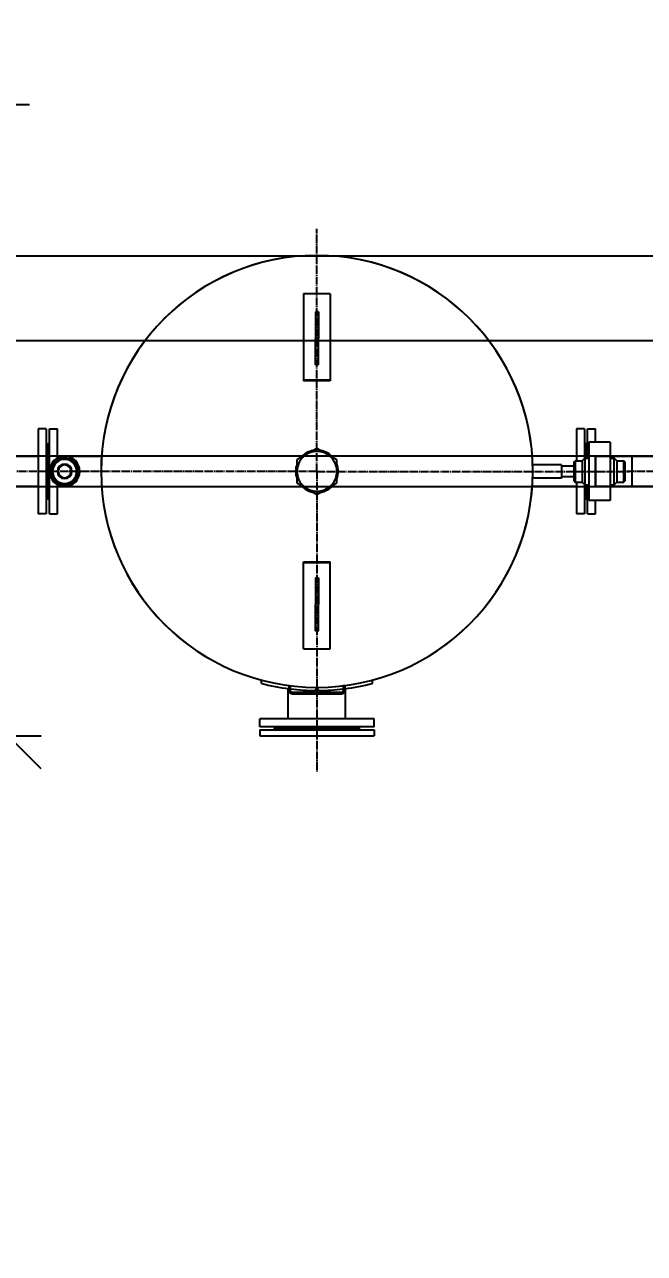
# Model space of a CAD drawing. Header units: millimetres. Extents: x 3795014 to 4300160, y 3869364 to 4016788.
# Drawn here: x 3867538 to 3868704, y 4009246 to 4011557 of the extents above; entities that cross this region are included whole.
import ezdxf
from ezdxf import colors
from ezdxf.entities.mleader import LeaderData, LeaderLine
from ezdxf.math import Vec2, Vec3

# ---------------------------------------------------------------- set-up
doc = ezdxf.new("R2010")
doc.units = ezdxf.units.MM
for name, pattern in [('K5LT_AXLED', [19.5, 15, -1.5, 1.5, -1.5]), ('K5LT_BASIC', [0]), ('K5LT_THIN', [0])]:
    doc.linetypes.add(name, pattern=pattern)
doc.layers.get('Defpoints').update_dxf_attribs({"color": 3})
doc.layers.add('выноска', color=7, linetype='Continuous', lineweight=18)
doc.layers.add('размеры', color=7, linetype='Continuous', lineweight=18)
doc.layers.add('Системный слой', color=7, linetype='Continuous')
doc.styles.add('ISOCPEUR', font='isocpeur.ttf')
doc.styles.add('ВНИПИТЕКСТ', font='isocpeui.ttf')
doc.styles.add('ГОСТ 2.304', font='isocpeur.ttf')
doc.dimstyles.new('СПДС$0', dxfattribs={"dimscale": 100, "dimtxt": 2.5, "dimasz": 2.5, "dimexe": 1.25, "dimexo": 0.004, "dimgap": 1, "dimtad": 1, "dimdec": 0, "dimtxsty": 'ВНИПИТЕКСТ', "dimblk": 'OBLIQUE', "dimcen": 0, "dimdle": 1.25, "dimclrd": 256, "dimclre": 256, "dimclrt": 256, "dimadec": 0, "dimazin": 2, "dimtfac": 1, "dimtdec": 0, "dimtmove": 1, "dimatfit": 3, "dimldrblk": 'NONE', "dimfxl": 1, "dimlwd": -1, "dimlwe": -1, "dimarcsym": 0})

# ---------------------------------------------------------------- blocks, each defined once
blk = doc.blocks.new('_Oblique')
at = {"color": 0, "linetype": 'ByBlock', "lineweight": -2}
blk.add_line((-0.5, -0.5), (0.5, 0.5), dxfattribs=at)
blk = doc.blocks.new('*D151')
at = {"layer": 'Defpoints', "color": 0, "lineweight": 20, "transparency": 16777216}
for p in [(3866939.8, 4010219.6), (3866925.3, 4009128.3), (3867506.7, 4009128.3)]:
    blk.add_point(p, dxfattribs=at)
at = {"layer": 'размеры', "color": 0, "lineweight": -2, "transparency": 16777216}
for p, q in [((3867506.7, 4010319.6), (3867506.7, 4009028.3)), ((3866971.1, 4010219.6), (3867569.2, 4010219.6)), ((3866956.5, 4009128.3), (3867569.2, 4009128.3))]:
    blk.add_line(p, q, dxfattribs=at)
at = {"layer": 'размеры', "color": 0, "lineweight": -2, "transparency": 16777216, "xscale": 125, "yscale": 125, "zscale": 125}
for p, rotation in [((3867506.7, 4010219.6), 90), ((3867506.7, 4009128.3), 270)]:
    blk.add_blockref('_Oblique', p, dxfattribs=dict(at, rotation=rotation))
at = {"layer": 'размеры', "color": 0, "transparency": 16777216, "insert": (3867412.9, 4009674), "char_height": 125, "attachment_point": 5, "rotation": 90, "style": 'ГОСТ 2.304'}
blk.add_mtext('\\A1;1091', dxfattribs=at)
blk = doc.blocks.new('_BoxFilled')
at = {"color": 0, "linetype": 'ByBlock', "lineweight": -2}
blk.add_line((-0.5, 0), (-1, 0), dxfattribs=at)
at = {"color": 0, "linetype": 'ByBlock', "lineweight": 20}
blk.add_solid([(-0.5, 0.5), (0.5, 0.5), (-0.5, -0.5), (0.5, -0.5)], dxfattribs=at)

msp = doc.modelspace()

# ---------------------------------------------------------------- linework, layer by layer
at = {"layer": 'Системный слой', "linetype": 'K5LT_AXLED'}
for p, q in [((3868088, 4010716.6), (3868088, 4011172.6)), ((3868088, 4010716.6), (3868088, 4011172.6)), ((3868088, 4010716.6), (3867501, 4010716.6)), ((3868088, 4010716.6), (3867501, 4010716.6)), ((3868088, 4010716.6), (3868675, 4010716.6)), ((3868088, 4010716.6), (3868088, 4010151.6)), ((3868088, 4010716.6), (3868675, 4010716.6)), ((3868088, 4010716.6), (3868088, 4010151.6)), ((3869250.8, 4010716.6), (3868663.8, 4010716.6)), ((3869250.8, 4010716.6), (3868663.8, 4010716.6))]:
    msp.add_line(p, q, dxfattribs=at)
at = {"layer": 'Системный слой', "linetype": 'K5LT_THIN'}
for p, q in [((3865999.3, 4011121.7), (3870019.3, 4011121.7)), ((3869859.3, 4010961.7), (3866019.3, 4010961.7))]:
    msp.add_line(p, q, dxfattribs=at)
at = {"layer": 'Системный слой', "linetype": 'K5LT_BASIC'}
for p, q in [((3868113, 4011050.1), (3868063, 4011050.1)), ((3868063, 4011050.1), (3868063, 4010888)), ((3868113, 4011050.1), (3868063, 4011050.1)), ((3868063, 4011050.1), (3868063, 4010888)), ((3868113, 4011050.1), (3868113, 4010888)), ((3868113, 4011050.1), (3868113, 4010888)), ((3868085, 4011016.6), (3868085, 4010967.6)), ((3868091, 4011016.6), (3868085, 4011016.6)), ((3868085, 4011016.6), (3868085, 4010967.6)), ((3868091, 4011016.6), (3868085, 4011016.6)), ((3868091, 4011016.6), (3868091, 4010967.6)), ((3868091, 4011016.6), (3868091, 4010967.6)), ((3868085, 4010967.6), (3868085, 4010966.6)), ((3868085, 4010967.6), (3868085, 4010966.6)), ((3868085, 4010916.6), (3868085, 4010966.6)), ((3868085, 4010916.6), (3868085, 4010966.6)), ((3868091, 4010967.6), (3868091, 4010966.6)), ((3868091, 4010967.6), (3868091, 4010966.6)), ((3868091, 4010916.6), (3868091, 4010966.6)), ((3868091, 4010916.6), (3868091, 4010966.6)), ((3868091, 4010916.6), (3868085, 4010916.6)), ((3868091, 4010916.6), (3868085, 4010916.6)), ((3868113, 4010888), (3868063, 4010888)), ((3868063, 4010888), (3868063, 4010886.6)), ((3868113, 4010888), (3868063, 4010888)), ((3868063, 4010888), (3868063, 4010886.6)), ((3868113, 4010886.6), (3868063, 4010886.6)), ((3868113, 4010886.6), (3868063, 4010886.6)), ((3868113, 4010888), (3868113, 4010886.6)), ((3868113, 4010888), (3868113, 4010886.6)), ((3867579, 4010796.6), (3867564, 4010796.6)), ((3867564, 4010796.6), (3867564, 4010773.2)), ((3867579, 4010796.6), (3867564, 4010796.6)), ((3867564, 4010796.6), (3867564, 4010773.2)), ((3867579, 4010796.6), (3867579, 4010773.2)), ((3867579, 4010796.6), (3867579, 4010773.2)), ((3867585, 4010796.6), (3867600, 4010796.6)), ((3867585, 4010716.6), (3867585, 4010796.6)), ((3867585, 4010796.6), (3867600, 4010796.6)), ((3867585, 4010716.6), (3867585, 4010796.6)), ((3867600, 4010741.7), (3867600, 4010796.6)), ((3867600, 4010741.7), (3867600, 4010796.6)), ((3868591, 4010796.6), (3868576, 4010796.6)), ((3868576, 4010796.6), (3868576, 4010736.6)), ((3868591, 4010796.6), (3868576, 4010796.6)), ((3868576, 4010796.6), (3868576, 4010736.6)), ((3868591, 4010796.6), (3868591, 4010740.6)), ((3868591, 4010796.6), (3868591, 4010740.6)), ((3868597, 4010796.6), (3868612, 4010796.6)), ((3868597, 4010773.2), (3868597, 4010796.6)), ((3868597, 4010796.6), (3868612, 4010796.6)), ((3868597, 4010773.2), (3868597, 4010796.6)), ((3868612, 4010773.2), (3868612, 4010796.6)), ((3868612, 4010773.2), (3868612, 4010796.6)), ((3867564, 4010773.2), (3867564, 4010636.6)), ((3867564, 4010773.2), (3867564, 4010636.6)), ((3867579, 4010773.2), (3867579, 4010636.6)), ((3867579, 4010773.2), (3867579, 4010636.6)), ((3867582, 4010767.6), (3867579, 4010770.6)), ((3867582, 4010767.6), (3867579, 4010770.6)), ((3867582, 4010767.6), (3867585, 4010770.6)), ((3867582, 4010767.6), (3867585, 4010770.6)), ((3867582, 4010767.6), (3867582, 4010752.7)), ((3867582, 4010680.5), (3867582, 4010767.6)), ((3867582, 4010767.6), (3867582, 4010752.7)), ((3867582, 4010680.5), (3867582, 4010767.6)), ((3868088, 4010759.9), (3868069.3, 4010749.1)), ((3868088, 4010759.9), (3868069.3, 4010749.1)), ((3868106.8, 4010749.1), (3868088, 4010759.9)), ((3868106.8, 4010749.1), (3868088, 4010759.9)), ((3868594, 4010767.6), (3868591, 4010770.6)), ((3868594, 4010767.6), (3868591, 4010770.6)), ((3868594, 4010767.6), (3868597, 4010770.6)), ((3868594, 4010767.6), (3868597, 4010770.6)), ((3868594, 4010752.7), (3868594, 4010767.6)), ((3868594, 4010767.6), (3868594, 4010741.6)), ((3868594, 4010752.7), (3868594, 4010767.6)), ((3868594, 4010767.6), (3868594, 4010741.6)), ((3868597, 4010741.6), (3868597, 4010773.2)), ((3868597, 4010741.6), (3868597, 4010773.2)), ((3868599.5, 4010771.6), (3868599.5, 4010661.6)), ((3868639.5, 4010771.6), (3868599.5, 4010771.6)), ((3868599.5, 4010771.6), (3868599.5, 4010661.6)), ((3868639.5, 4010771.6), (3868599.5, 4010771.6)), ((3868612, 4010771.6), (3868612, 4010773.2)), ((3868612, 4010771.6), (3868612, 4010773.2)), ((3868639.5, 4010771.6), (3868639.5, 4010661.6)), ((3868639.5, 4010771.6), (3868639.5, 4010661.6)), ((3868612, 4010745.1), (3866401.3, 4010745.1)), ((3867449.3, 4010745.1), (3867564, 4010745.1)), ((3867449.3, 4010745.1), (3867564, 4010745.1)), ((3867564, 4010745.1), (3867564, 4010688.1)), ((3867564, 4010745.1), (3867564, 4010688.1)), ((3869774.8, 4010745.1), (3867564, 4010745.1)), ((3867564, 4010745.1), (3867564, 4010688.1)), ((3867582, 4010752.7), (3867582, 4010665.6)), ((3867582, 4010752.7), (3867582, 4010665.6)), ((3867600, 4010745.1), (3867683, 4010745.1)), ((3867600, 4010745.1), (3867683, 4010745.1)), ((3867613.5, 4010745.1), (3867683, 4010745.1)), ((3867613.5, 4010745.1), (3867683, 4010745.1)), ((3868069.3, 4010749.1), (3868050.5, 4010738.3)), ((3868069.3, 4010749.1), (3868050.5, 4010738.3)), ((3868050.5, 4010738.3), (3868050.5, 4010716.6)), ((3868050.5, 4010738.3), (3868050.5, 4010716.6)), ((3868125.5, 4010738.3), (3868106.8, 4010749.1)), ((3868125.5, 4010738.3), (3868106.8, 4010749.1)), ((3868125.5, 4010716.6), (3868125.5, 4010738.3)), ((3868125.5, 4010716.6), (3868125.5, 4010738.3)), ((3868576, 4010745.1), (3868493, 4010745.1)), ((3868576, 4010745.1), (3868493, 4010745.1)), ((3868587, 4010736.6), (3868592, 4010741.6)), ((3868587, 4010736.6), (3868592, 4010741.6)), ((3868592, 4010741.6), (3868592, 4010716.6)), ((3868592, 4010741.6), (3868599.5, 4010741.6)), ((3868592, 4010741.6), (3868592, 4010716.6)), ((3868592, 4010741.6), (3868599.5, 4010741.6)), ((3868594, 4010741.6), (3868594, 4010752.7)), ((3868594, 4010741.6), (3868594, 4010752.7)), ((3868612, 4010688.1), (3868612, 4010745.1)), ((3868681.1, 4010745.1), (3868612, 4010745.1)), ((3868612, 4010745.1), (3868612, 4010688.1)), ((3868612, 4010745.1), (3868726.8, 4010745.1)), ((3868612, 4010688.1), (3868612, 4010745.1)), ((3868639.5, 4010741.6), (3868647, 4010741.6)), ((3868639.5, 4010741.6), (3868647, 4010741.6)), ((3868652, 4010736.6), (3868647, 4010741.6)), ((3868647, 4010716.6), (3868647, 4010741.6)), ((3868652, 4010736.6), (3868647, 4010741.6)), ((3868647, 4010716.6), (3868647, 4010741.6)), ((3868681.1, 4010688.1), (3868681.1, 4010745.1)), ((3867585, 4010660), (3867585, 4010716.6)), ((3867585, 4010660), (3867585, 4010716.6)), ((3868050.5, 4010716.6), (3868050.5, 4010694.9)), ((3868050.5, 4010716.6), (3868050.5, 4010694.9)), ((3868125.5, 4010694.9), (3868125.5, 4010716.6)), ((3868125.5, 4010694.9), (3868125.5, 4010716.6)), ((3868548, 4010729.1), (3868493.9, 4010729.1)), ((3868548, 4010729.1), (3868493.9, 4010729.1)), ((3868548, 4010729.1), (3868548, 4010716.8)), ((3868548, 4010729.1), (3868548, 4010716.8)), ((3868572, 4010726.6), (3868548, 4010726.6)), ((3868572, 4010726.6), (3868548, 4010726.6)), ((3868548, 4010716.8), (3868548, 4010704.1)), ((3868548, 4010716.8), (3868548, 4010704.1)), ((3868572, 4010734.6), (3868574, 4010736.6)), ((3868572, 4010734.6), (3868574, 4010736.6)), ((3868572, 4010716.6), (3868572, 4010734.6)), ((3868572, 4010716.6), (3868572, 4010734.6)), ((3868572, 4010698.6), (3868572, 4010716.6)), ((3868572, 4010698.6), (3868572, 4010716.6)), ((3868574, 4010736.6), (3868587, 4010736.6)), ((3868574, 4010736.6), (3868574, 4010716.6)), ((3868574, 4010736.6), (3868587, 4010736.6)), ((3868574, 4010736.6), (3868574, 4010716.6)), ((3868574, 4010716.6), (3868574, 4010696.6)), ((3868574, 4010716.6), (3868574, 4010696.6)), ((3868587, 4010736.6), (3868587, 4010716.6)), ((3868587, 4010736.6), (3868587, 4010716.6)), ((3868587, 4010716.6), (3868587, 4010696.6)), ((3868587, 4010716.6), (3868587, 4010696.6)), ((3868592, 4010716.6), (3868592, 4010691.6)), ((3868592, 4010716.6), (3868592, 4010691.6)), ((3868647, 4010691.6), (3868647, 4010716.6)), ((3868647, 4010691.6), (3868647, 4010716.6)), ((3868652, 4010736.6), (3868665, 4010736.6)), ((3868652, 4010736.6), (3868652, 4010716.6)), ((3868652, 4010736.6), (3868665, 4010736.6)), ((3868652, 4010736.6), (3868652, 4010716.6)), ((3868652, 4010716.6), (3868652, 4010696.6)), ((3868652, 4010716.6), (3868652, 4010696.6)), ((3868667, 4010734.6), (3868665, 4010736.6)), ((3868665, 4010716.6), (3868665, 4010736.6)), ((3868667, 4010734.6), (3868665, 4010736.6)), ((3868665, 4010716.6), (3868665, 4010736.6)), ((3868665, 4010696.6), (3868665, 4010716.6)), ((3868665, 4010696.6), (3868665, 4010716.6)), ((3868667, 4010734.6), (3868667, 4010716.6)), ((3868667, 4010734.6), (3868667, 4010716.6)), ((3868667, 4010716.6), (3868667, 4010698.6)), ((3868667, 4010716.6), (3868667, 4010698.6)), ((3867600, 4010660), (3867600, 4010691.5)), ((3867600, 4010660), (3867600, 4010691.5)), ((3868050.5, 4010694.9), (3868069.3, 4010684.1)), ((3868050.5, 4010694.9), (3868069.3, 4010684.1)), ((3868106.8, 4010684.1), (3868125.5, 4010694.9)), ((3868106.8, 4010684.1), (3868125.5, 4010694.9)), ((3868548, 4010704.1), (3868493.9, 4010704.1)), ((3868548, 4010704.1), (3868493.9, 4010704.1)), ((3868572, 4010706.6), (3868548, 4010706.6)), ((3868572, 4010706.6), (3868548, 4010706.6)), ((3868572, 4010698.6), (3868574, 4010696.6)), ((3868572, 4010698.6), (3868574, 4010696.6)), ((3868574, 4010696.6), (3868587, 4010696.6)), ((3868574, 4010696.6), (3868587, 4010696.6)), ((3868576, 4010696.6), (3868576, 4010660)), ((3868576, 4010696.6), (3868576, 4010660)), ((3868587, 4010696.6), (3868592, 4010691.6)), ((3868587, 4010696.6), (3868592, 4010691.6)), ((3868591, 4010692.6), (3868591, 4010660)), ((3868591, 4010692.6), (3868591, 4010660)), ((3868592, 4010691.6), (3868599.5, 4010691.6)), ((3868592, 4010691.6), (3868599.5, 4010691.6)), ((3868594, 4010691.6), (3868594, 4010680.5)), ((3868594, 4010665.6), (3868594, 4010691.6)), ((3868594, 4010691.6), (3868594, 4010680.5)), ((3868594, 4010665.6), (3868594, 4010691.6)), ((3868597, 4010636.6), (3868597, 4010691.6)), ((3868597, 4010636.6), (3868597, 4010691.6)), ((3868639.5, 4010691.6), (3868647, 4010691.6)), ((3868639.5, 4010691.6), (3868647, 4010691.6)), ((3868652, 4010696.6), (3868647, 4010691.6)), ((3868652, 4010696.6), (3868647, 4010691.6)), ((3868652, 4010696.6), (3868665, 4010696.6)), ((3868652, 4010696.6), (3868665, 4010696.6)), ((3868667, 4010698.6), (3868665, 4010696.6)), ((3868667, 4010698.6), (3868665, 4010696.6)), ((3866401.3, 4010688.1), (3868612, 4010688.1)), ((3867564, 4010688.1), (3867449.3, 4010688.1)), ((3867564, 4010688.1), (3867449.3, 4010688.1)), ((3867564, 4010688.1), (3869774.8, 4010688.1)), ((3867582, 4010665.6), (3867582, 4010680.5)), ((3867582, 4010665.6), (3867582, 4010680.5)), ((3867600, 4010688.1), (3867683, 4010688.1)), ((3867600, 4010688.1), (3867683, 4010688.1)), ((3867613.5, 4010688.1), (3867683, 4010688.1)), ((3867613.5, 4010688.1), (3867683, 4010688.1)), ((3868069.3, 4010684.1), (3868088, 4010673.3)), ((3868069.3, 4010684.1), (3868088, 4010673.3)), ((3868088, 4010673.3), (3868106.8, 4010684.1)), ((3868088, 4010673.3), (3868106.8, 4010684.1)), ((3868576, 4010688.1), (3868493, 4010688.1)), ((3868576, 4010688.1), (3868493, 4010688.1)), ((3868594, 4010680.5), (3868594, 4010665.6)), ((3868594, 4010680.5), (3868594, 4010665.6)), ((3868612, 4010688.1), (3868681.1, 4010688.1)), ((3868726.8, 4010688.1), (3868612, 4010688.1)), ((3867582, 4010665.6), (3867579, 4010662.6)), ((3867582, 4010665.6), (3867579, 4010662.6)), ((3867582, 4010665.6), (3867585, 4010662.6)), ((3867582, 4010665.6), (3867585, 4010662.6)), ((3867585, 4010636.6), (3867585, 4010660)), ((3867585, 4010636.6), (3867585, 4010660)), ((3867600, 4010636.6), (3867600, 4010660)), ((3867600, 4010636.6), (3867600, 4010660)), ((3868576, 4010660), (3868576, 4010636.6)), ((3868576, 4010660), (3868576, 4010636.6)), ((3868594, 4010665.6), (3868591, 4010662.6)), ((3868594, 4010665.6), (3868591, 4010662.6)), ((3868591, 4010660), (3868591, 4010636.6)), ((3868591, 4010660), (3868591, 4010636.6)), ((3868594, 4010665.6), (3868597, 4010662.6)), ((3868594, 4010665.6), (3868597, 4010662.6)), ((3868639.5, 4010661.6), (3868599.5, 4010661.6)), ((3868639.5, 4010661.6), (3868599.5, 4010661.6)), ((3868612, 4010636.6), (3868612, 4010661.6)), ((3868612, 4010636.6), (3868612, 4010661.6)), ((3867579, 4010636.6), (3867564, 4010636.6)), ((3867579, 4010636.6), (3867564, 4010636.6)), ((3867585, 4010636.6), (3867600, 4010636.6)), ((3867585, 4010636.6), (3867600, 4010636.6)), ((3868591, 4010636.6), (3868576, 4010636.6)), ((3868591, 4010636.6), (3868576, 4010636.6)), ((3868597, 4010636.6), (3868612, 4010636.6)), ((3868597, 4010636.6), (3868612, 4010636.6)), ((3868063, 4010545.2), (3868063, 4010546.6)), ((3868063, 4010546.6), (3868113, 4010546.6)), ((3868063, 4010545.2), (3868063, 4010546.6)), ((3868063, 4010546.6), (3868113, 4010546.6)), ((3868063, 4010383.1), (3868063, 4010545.2)), ((3868063, 4010545.2), (3868113, 4010545.2)), ((3868063, 4010383.1), (3868063, 4010545.2)), ((3868063, 4010545.2), (3868113, 4010545.2)), ((3868113, 4010545.2), (3868113, 4010546.6)), ((3868113, 4010545.2), (3868113, 4010546.6)), ((3868113, 4010383.1), (3868113, 4010545.2)), ((3868113, 4010383.1), (3868113, 4010545.2)), ((3868085, 4010516.6), (3868091, 4010516.6)), ((3868085, 4010516.6), (3868085, 4010466.6)), ((3868085, 4010516.6), (3868091, 4010516.6)), ((3868085, 4010516.6), (3868085, 4010466.6)), ((3868091, 4010516.6), (3868091, 4010466.6)), ((3868091, 4010516.6), (3868091, 4010466.6)), ((3868085, 4010465.6), (3868085, 4010466.6)), ((3868085, 4010465.6), (3868085, 4010466.6)), ((3868085, 4010416.6), (3868085, 4010465.6)), ((3868085, 4010416.6), (3868085, 4010465.6)), ((3868091, 4010465.6), (3868091, 4010466.6)), ((3868091, 4010465.6), (3868091, 4010466.6)), ((3868091, 4010416.6), (3868091, 4010465.6)), ((3868091, 4010416.6), (3868091, 4010465.6)), ((3868085, 4010416.6), (3868091, 4010416.6)), ((3868085, 4010416.6), (3868091, 4010416.6)), ((3868063, 4010383.1), (3868113, 4010383.1)), ((3868063, 4010383.1), (3868113, 4010383.1)), ((3867983.5, 4010318.1), (3867983.5, 4010324.3)), ((3867983.5, 4010318.1), (3867983.5, 4010324.3)), ((3868192.5, 4010318.1), (3868192.5, 4010324.3)), ((3868192.5, 4010318.1), (3868192.5, 4010324.3)), ((3868034, 4010251.6), (3868034, 4010308.2)), ((3868034, 4010251.6), (3868034, 4010308.2)), ((3868035.5, 4010313.6), (3868038.5, 4010313.6)), ((3868035.5, 4010304.3), (3868035.5, 4010313.6)), ((3868035.5, 4010313.6), (3868038.5, 4010313.6)), ((3868035.5, 4010304.3), (3868035.5, 4010313.6)), ((3868038.5, 4010304.3), (3868038.5, 4010313.6)), ((3868038.5, 4010304.3), (3868038.5, 4010313.6)), ((3868041.2, 4010301.6), (3868134.9, 4010301.6)), ((3868041.2, 4010301.6), (3868134.9, 4010301.6)), ((3868041.2, 4010298.6), (3868134.9, 4010298.6)), ((3868041.2, 4010298.6), (3868134.9, 4010298.6)), ((3868085.2, 4010304.6), (3868088, 4010309.6)), ((3868085.2, 4010304.6), (3868088, 4010309.6)), ((3868088, 4010309.6), (3868088, 4010310.6)), ((3868088, 4010309.6), (3868088, 4010310.6)), ((3868088, 4010309.6), (3868088, 4010310.6)), ((3868088, 4010309.6), (3868088, 4010310.6)), ((3868088, 4010309.6), (3868090.9, 4010304.6)), ((3868088, 4010309.6), (3868090.9, 4010304.6)), ((3868140.5, 4010313.6), (3868137.5, 4010313.6)), ((3868137.5, 4010313.6), (3868137.5, 4010304.3)), ((3868140.5, 4010313.6), (3868137.5, 4010313.6)), ((3868137.5, 4010313.6), (3868137.5, 4010304.3)), ((3868140.5, 4010313.6), (3868140.5, 4010304.3)), ((3868140.5, 4010313.6), (3868140.5, 4010304.3)), ((3868142, 4010251.6), (3868142, 4010308.2)), ((3868142, 4010251.6), (3868142, 4010308.2)), ((3867980.5, 4010236.6), (3867980.5, 4010251.6)), ((3868195.5, 4010251.6), (3867980.5, 4010251.6)), ((3867980.5, 4010236.6), (3867980.5, 4010251.6)), ((3868195.5, 4010251.6), (3867980.5, 4010251.6)), ((3868195.5, 4010236.6), (3868195.5, 4010251.6)), ((3868195.5, 4010236.6), (3868195.5, 4010251.6)), ((3868195.5, 4010236.6), (3867980.5, 4010236.6)), ((3868195.5, 4010236.6), (3867980.5, 4010236.6)), ((3867980.5, 4010230.6), (3867980.5, 4010219.6)), ((3867980.5, 4010230.6), (3868164.1, 4010230.6)), ((3867980.5, 4010230.6), (3867980.5, 4010219.6)), ((3867980.5, 4010230.6), (3868164.1, 4010230.6)), ((3868009.5, 4010233.6), (3868007, 4010236.1)), ((3868009.5, 4010233.6), (3868007, 4010236.1)), ((3868009, 4010233.6), (3868007, 4010231.6)), ((3868009, 4010233.6), (3868007, 4010231.6)), ((3868009, 4010233.6), (3868143.9, 4010233.6)), ((3868009, 4010233.6), (3868143.9, 4010233.6)), ((3868143.9, 4010233.6), (3868167, 4010233.6)), ((3868143.9, 4010233.6), (3868167, 4010233.6)), ((3868164.1, 4010230.6), (3868195.5, 4010230.6)), ((3868164.1, 4010230.6), (3868195.5, 4010230.6)), ((3868166.5, 4010233.6), (3868169, 4010236.1)), ((3868166.5, 4010233.6), (3868169, 4010236.1)), ((3868167, 4010233.6), (3868169, 4010231.6)), ((3868167, 4010233.6), (3868169, 4010231.6)), ((3868195.5, 4010230.6), (3868195.5, 4010219.6)), ((3868195.5, 4010230.6), (3868195.5, 4010219.6)), ((3867980.5, 4010219.6), (3868164.1, 4010219.6)), ((3867980.5, 4010219.6), (3868164.1, 4010219.6)), ((3868164.1, 4010219.6), (3868195.5, 4010219.6)), ((3868164.1, 4010219.6), (3868195.5, 4010219.6))]:
    msp.add_line(p, q, dxfattribs=at)
for centre, radius, start, end in [((3868088, 4010716.6), 406, 90, 180), ((3868088, 4010716.6), 406, 90.1432, 89.8568), ((3868088, 4010716.6), 406, 90, 180), ((3868088, 4010716.6), 406, 90.1432, 89.8568), ((3868088, 4010716.6), 406, 89.8568, 90.1432), ((3868088, 4010716.6), 406, 89.8568, 90.1432), ((3868088, 4010716.6), 406, 0, 90), ((3868088, 4010716.6), 406, 0, 90), ((3867613.5, 4010716.6), 28.5, 90, 270), ((3867613.5, 4010716.6), 28.5, 90, 270), ((3867613.5, 4010716.6), 25, 90, 270), ((3867613.5, 4010716.6), 25, 90, 270), ((3867613.5, 4010716.6), 24.2, 0, 180), ((3867613.5, 4010716.6), 24.2, 0, 180), ((3867613.5, 4010716.6), 22.6, 0, 180), ((3867613.5, 4010716.6), 22.6, 0, 180), ((3867613.5, 4010716.6), 28.5, 270, 90), ((3867613.5, 4010716.6), 28.5, 270, 90), ((3867613.5, 4010716.6), 25, 270, 90), ((3867613.5, 4010716.6), 25, 270, 90), ((3868088, 4010716.6), 37.5, 120, 150), ((3868088, 4010716.6), 37.5, 120, 150), ((3868088, 4010716.6), 40, 99.6359, 140.3641), ((3868088, 4010716.6), 40, 99.6359, 140.3641), ((3868088, 4010716.6), 37.5, 60, 120), ((3868088, 4010716.6), 37.5, 60, 120), ((3868088, 4010716.6), 40, 39.6358, 80.3641), ((3868088, 4010716.6), 40, 39.6358, 80.3641), ((3868088, 4010716.6), 37.5, 0, 60), ((3868088, 4010716.6), 37.5, 0, 60), ((3867613.5, 4010716.6), 24.2, 180, 0), ((3867613.5, 4010716.6), 24.2, 180, 0), ((3867613.5, 4010716.6), 22.6, 180, 0), ((3867613.5, 4010716.6), 22.6, 180, 0), ((3867613.5, 4010716.6), 13.7, 0, 180), ((3867613.5, 4010716.6), 13.7, 0, 180), ((3867613.5, 4010716.6), 13.7, 180, 0), ((3867613.5, 4010716.6), 13.7, 180, 0), ((3867613.5, 4010716.6), 12.1, 0, 180), ((3867613.5, 4010716.6), 12.1, 0, 180), ((3867613.5, 4010716.6), 12.1, 180, 0), ((3867613.5, 4010716.6), 12.1, 180, 0), ((3868088, 4010716.6), 406, 180, 270), ((3868088, 4010716.6), 406, 180, 270), ((3868088, 4010716.6), 40, 159.6359, 180), ((3868088, 4010716.6), 40, 159.6359, 180), ((3868088, 4010716.6), 40, 180, 200.3641), ((3868088, 4010716.6), 40, 180, 200.3641), ((3868088, 4010716.6), 37.5, 150, 180), ((3868088, 4010716.6), 37.5, 150, 180), ((3868088, 4010716.6), 37.5, 180, 240), ((3868088, 4010716.6), 37.5, 180, 240), ((3868088, 4010716.6), 406, 270, 0), ((3868088, 4010716.6), 406, 270, 0), ((3868088, 4010716.6), 37.5, 300, 0), ((3868088, 4010716.6), 37.5, 300, 0), ((3868088, 4010716.6), 40, 0, 20.3641), ((3868088, 4010716.6), 40, 0, 20.3641), ((3868088, 4010716.6), 40, 339.6359, 0), ((3868088, 4010716.6), 40, 339.6359, 0), ((3868088, 4010716.6), 40, 219.6359, 260.3641), ((3868088, 4010716.6), 40, 219.6359, 260.3641), ((3868088, 4010716.6), 40, 279.6359, 320.3641), ((3868088, 4010716.6), 40, 279.6359, 320.3641), ((3868088, 4010716.6), 37.5, 240, 300), ((3868088, 4010716.6), 37.5, 240, 300), ((3868088, 4010716.6), 412, 255.3069, 262.6791), ((3868088, 4010716.6), 412, 255.3069, 262.6791), ((3868041.2, 4010304.3), 5.63, 180, 270), ((3868041.2, 4010304.3), 5.63, 180, 270), ((3868088, 4010716.6), 412, 263.0995, 269.5994), ((3868088, 4010716.6), 412, 263.0995, 269.5994), ((3868041.2, 4010304.3), 2.63, 180, 270), ((3868041.2, 4010304.3), 2.63, 180, 270), ((3868088, 4010716.6), 412, 270.4006, 276.9005), ((3868088, 4010716.6), 412, 270.4006, 276.9005), ((3868134.9, 4010304.3), 2.63, 270, 0), ((3868134.9, 4010304.3), 5.63, 270, 0), ((3868134.9, 4010304.3), 2.63, 270, 0), ((3868134.9, 4010304.3), 5.63, 270, 0), ((3868088, 4010716.6), 412, 277.3209, 284.6931), ((3868088, 4010716.6), 412, 277.3209, 284.6931)]:
    msp.add_arc(centre, radius, start, end, dxfattribs=at)
for points, knots in [([(3868006.1, 4010230.6), (3868006.2, 4010230.7), (3868006.3, 4010230.8), (3868006.5, 4010231), (3868006.6, 4010231.1), (3868006.7, 4010231.2), (3868006.7, 4010231.2), (3868006.8, 4010231.3), (3868006.8, 4010231.4), (3868006.9, 4010231.4), (3868006.9, 4010231.5), (3868007, 4010231.5), (3868007, 4010231.5), (3868007, 4010231.6), (3868007, 4010231.6), (3868007, 4010231.6), (3868007, 4010231.6), (3868007, 4010231.6)], [0, 0, 0, 0, 2.070458, 3.887251, 5.355307, 6.470189, 7.443031, 8.473457, 9.434259, 10.56706, 11.602931, 12.709375, 13.743512, 14.861212, 15.937161, 16.995159, 18, 18, 18, 18]), ([(3868007, 4010231.6), (3868007, 4010231.6), (3868007, 4010231.6), (3868007, 4010231.6), (3868007, 4010231.6), (3868007, 4010231.5), (3868006.9, 4010231.5), (3868006.9, 4010231.4), (3868006.9, 4010231.4), (3868006.8, 4010231.3), (3868006.7, 4010231.3), (3868006.7, 4010231.2), (3868006.6, 4010231.1), (3868006.6, 4010231.1), (3868006.5, 4010231), (3868006.4, 4010230.9), (3868006.4, 4010230.9), (3868006.3, 4010230.8), (3868006.3, 4010230.7), (3868006.2, 4010230.7), (3868006.2, 4010230.6), (3868006.1, 4010230.6)], [0, 0, 0, 0, 2.181994, 3.424646, 4.637388, 5.887186, 7.140958, 8.438361, 9.666689, 11.064242, 12.384876, 13.755335, 14.928139, 16.018214, 16.966434, 17.820434, 18.665002, 19.500138, 20.312192, 21.14548, 22, 22, 22, 22]), ([(3868006.1, 4010230.6), (3868006.2, 4010230.7), (3868006.3, 4010230.8), (3868006.5, 4010231), (3868006.6, 4010231.1), (3868006.7, 4010231.2), (3868006.7, 4010231.2), (3868006.8, 4010231.3), (3868006.8, 4010231.4), (3868006.9, 4010231.4), (3868006.9, 4010231.5), (3868007, 4010231.5), (3868007, 4010231.5), (3868007, 4010231.6), (3868007, 4010231.6), (3868007, 4010231.6), (3868007, 4010231.6), (3868007, 4010231.6)], [0, 0, 0, 0, 2.070458, 3.887251, 5.355307, 6.470189, 7.443031, 8.473457, 9.434259, 10.56706, 11.602931, 12.709375, 13.743512, 14.861212, 15.937161, 16.995159, 18, 18, 18, 18]), ([(3868007, 4010231.6), (3868007, 4010231.6), (3868007, 4010231.6), (3868007, 4010231.6), (3868007, 4010231.6), (3868007, 4010231.5), (3868006.9, 4010231.5), (3868006.9, 4010231.4), (3868006.9, 4010231.4), (3868006.8, 4010231.3), (3868006.7, 4010231.3), (3868006.7, 4010231.2), (3868006.6, 4010231.1), (3868006.6, 4010231.1), (3868006.5, 4010231), (3868006.4, 4010230.9), (3868006.4, 4010230.9), (3868006.3, 4010230.8), (3868006.3, 4010230.7), (3868006.2, 4010230.7), (3868006.2, 4010230.6), (3868006.1, 4010230.6)], [0, 0, 0, 0, 2.181994, 3.424646, 4.637388, 5.887186, 7.140958, 8.438361, 9.666689, 11.064242, 12.384876, 13.755335, 14.928139, 16.018214, 16.966434, 17.820434, 18.665002, 19.500138, 20.312192, 21.14548, 22, 22, 22, 22]), ([(3868007, 4010236.1), (3868007, 4010236.1), (3868007, 4010236.1), (3868007, 4010236.2), (3868006.8, 4010236.4), (3868006.7, 4010236.5), (3868006.6, 4010236.6)], [0, 0, 0, 0, 1.674306, 3.446078, 4.794746, 7, 7, 7, 7]), ([(3868007, 4010236.1), (3868007, 4010236.1), (3868007, 4010236.1), (3868007, 4010236.2), (3868006.8, 4010236.4), (3868006.7, 4010236.5), (3868006.6, 4010236.6)], [0, 0, 0, 0, 1.674306, 3.446078, 4.794746, 7, 7, 7, 7]), ([(3868032.9, 4010230.6), (3868032.9, 4010230.7), (3868032.8, 4010230.8), (3868032.6, 4010230.9), (3868032.5, 4010231), (3868032.4, 4010231.1), (3868032.3, 4010231.2), (3868032.2, 4010231.3), (3868032.1, 4010231.3), (3868032, 4010231.4), (3868031.8, 4010231.4), (3868031.6, 4010231.5), (3868031.5, 4010231.5), (3868031.4, 4010231.6), (3868031.2, 4010231.6), (3868031, 4010231.6), (3868030.9, 4010231.6), (3868030.7, 4010231.6), (3868030.6, 4010231.6), (3868030.4, 4010231.6), (3868030.2, 4010231.6), (3868030, 4010231.5), (3868029.8, 4010231.5), (3868029.6, 4010231.5), (3868029.4, 4010231.4), (3868029.2, 4010231.4), (3868029, 4010231.3), (3868028.8, 4010231.2), (3868028.6, 4010231.2), (3868028.5, 4010231.1), (3868028.3, 4010231), (3868028.1, 4010231), (3868028, 4010230.9), (3868027.9, 4010230.8), (3868027.7, 4010230.8), (3868027.6, 4010230.7), (3868027.4, 4010230.6), (3868027.4, 4010230.6), (3868027.4, 4010230.6)], [0, 0, 0, 0, 2.098266, 3.933787, 5.40939, 6.508009, 7.584179, 8.569468, 9.488069, 10.248193, 12.375705, 13.494139, 14.411445, 15.450371, 16.557566, 17.661301, 18.861363, 19.93129, 20.901493, 21.88384, 23.067005, 24.360459, 25.578174, 26.691721, 27.752769, 28.874556, 29.953197, 31.064416, 31.988426, 33.037857, 34.009517, 34.874159, 35.49531, 36.297489, 37.070225, 37.92784, 38.491193, 39, 39, 39, 39]), ([(3868032.9, 4010230.6), (3868032.9, 4010230.7), (3868032.8, 4010230.8), (3868032.6, 4010230.9), (3868032.5, 4010231), (3868032.4, 4010231.1), (3868032.3, 4010231.2), (3868032.2, 4010231.3), (3868032.1, 4010231.3), (3868032, 4010231.4), (3868031.8, 4010231.4), (3868031.6, 4010231.5), (3868031.5, 4010231.5), (3868031.4, 4010231.6), (3868031.2, 4010231.6), (3868031, 4010231.6), (3868030.9, 4010231.6), (3868030.7, 4010231.6), (3868030.6, 4010231.6), (3868030.4, 4010231.6), (3868030.2, 4010231.6), (3868030, 4010231.5), (3868029.8, 4010231.5), (3868029.6, 4010231.5), (3868029.4, 4010231.4), (3868029.2, 4010231.4), (3868029, 4010231.3), (3868028.8, 4010231.2), (3868028.6, 4010231.2), (3868028.5, 4010231.1), (3868028.3, 4010231), (3868028.1, 4010231), (3868028, 4010230.9), (3868027.9, 4010230.8), (3868027.7, 4010230.8), (3868027.6, 4010230.7), (3868027.4, 4010230.6), (3868027.4, 4010230.6), (3868027.4, 4010230.6)], [0, 0, 0, 0, 2.098266, 3.933787, 5.40939, 6.508009, 7.584179, 8.569468, 9.488069, 10.248193, 12.375705, 13.494139, 14.411445, 15.450371, 16.557566, 17.661301, 18.861363, 19.93129, 20.901493, 21.88384, 23.067005, 24.360459, 25.578174, 26.691721, 27.752769, 28.874556, 29.953197, 31.064416, 31.988426, 33.037857, 34.009517, 34.874159, 35.49531, 36.297489, 37.070225, 37.92784, 38.491193, 39, 39, 39, 39]), ([(3868028.5, 4010236.6), (3868028.5, 4010236.6), (3868028.7, 4010236.5), (3868028.9, 4010236.4), (3868029.1, 4010236.4), (3868029.2, 4010236.3), (3868029.4, 4010236.3), (3868029.5, 4010236.3), (3868029.7, 4010236.2), (3868029.8, 4010236.2), (3868030, 4010236.2), (3868030.2, 4010236.1), (3868030.4, 4010236.1), (3868030.6, 4010236.1), (3868030.8, 4010236.1), (3868031, 4010236.1), (3868031.1, 4010236.1), (3868031.3, 4010236.1), (3868031.4, 4010236.2), (3868031.6, 4010236.2), (3868031.7, 4010236.2), (3868031.9, 4010236.3), (3868032, 4010236.3), (3868032.2, 4010236.4), (3868032.3, 4010236.5), (3868032.4, 4010236.6), (3868032.4, 4010236.6)], [0, 0, 0, 0, 1.271072, 2.389063, 3.353973, 4.165781, 4.977569, 5.858401, 6.789532, 7.71127, 8.790364, 9.903001, 11.108874, 12.238353, 13.474154, 14.779943, 15.980113, 17.034525, 17.95163, 18.942103, 20.145634, 21.381738, 22.689199, 24.187931, 25.671544, 27, 27, 27, 27]), ([(3868028.5, 4010236.6), (3868028.5, 4010236.6), (3868028.7, 4010236.5), (3868028.9, 4010236.4), (3868029.1, 4010236.4), (3868029.2, 4010236.3), (3868029.4, 4010236.3), (3868029.5, 4010236.3), (3868029.7, 4010236.2), (3868029.8, 4010236.2), (3868030, 4010236.2), (3868030.2, 4010236.1), (3868030.4, 4010236.1), (3868030.6, 4010236.1), (3868030.8, 4010236.1), (3868031, 4010236.1), (3868031.1, 4010236.1), (3868031.3, 4010236.1), (3868031.4, 4010236.2), (3868031.6, 4010236.2), (3868031.7, 4010236.2), (3868031.9, 4010236.3), (3868032, 4010236.3), (3868032.2, 4010236.4), (3868032.3, 4010236.5), (3868032.4, 4010236.6), (3868032.4, 4010236.6)], [0, 0, 0, 0, 1.271072, 2.389063, 3.353973, 4.165781, 4.977569, 5.858401, 6.789532, 7.71127, 8.790364, 9.903001, 11.108874, 12.238353, 13.474154, 14.779943, 15.980113, 17.034525, 17.95163, 18.942103, 20.145634, 21.381738, 22.689199, 24.187931, 25.671544, 27, 27, 27, 27]), ([(3868092, 4010230.6), (3868091.8, 4010230.7), (3868091.6, 4010230.8), (3868091.2, 4010231), (3868090.9, 4010231.1), (3868090.7, 4010231.2), (3868090.5, 4010231.2), (3868090.2, 4010231.3), (3868090, 4010231.4), (3868089.8, 4010231.4), (3868089.5, 4010231.5), (3868089.3, 4010231.5), (3868089, 4010231.5), (3868088.8, 4010231.6), (3868088.5, 4010231.6), (3868088.3, 4010231.6), (3868088.1, 4010231.6), (3868087.8, 4010231.6), (3868087.6, 4010231.6), (3868087.4, 4010231.6), (3868087.2, 4010231.6), (3868086.9, 4010231.5), (3868086.7, 4010231.5), (3868086.5, 4010231.4), (3868086.2, 4010231.4), (3868086, 4010231.3), (3868085.7, 4010231.3), (3868085.5, 4010231.2), (3868085.3, 4010231.1), (3868085.1, 4010231.1), (3868084.9, 4010231), (3868084.8, 4010230.9), (3868084.6, 4010230.9), (3868084.5, 4010230.8), (3868084.4, 4010230.7), (3868084.2, 4010230.7), (3868084.2, 4010230.6), (3868084.1, 4010230.6)], [0, 0, 0, 0, 2.188392, 4.108668, 5.660344, 6.83873, 7.866985, 8.956105, 9.971634, 11.168959, 12.263833, 13.4333, 14.526342, 15.707705, 16.84494, 17.963202, 18.949214, 19.965032, 20.907221, 21.978992, 23.024967, 24.102902, 25.184265, 26.303258, 27.362675, 28.568047, 29.707077, 30.889081, 31.900609, 32.840785, 33.658613, 34.395177, 35.123606, 35.843901, 36.544287, 37.262987, 38, 38, 38, 38]), ([(3868092, 4010230.6), (3868091.8, 4010230.7), (3868091.6, 4010230.8), (3868091.2, 4010231), (3868090.9, 4010231.1), (3868090.7, 4010231.2), (3868090.5, 4010231.2), (3868090.2, 4010231.3), (3868090, 4010231.4), (3868089.8, 4010231.4), (3868089.5, 4010231.5), (3868089.3, 4010231.5), (3868089, 4010231.5), (3868088.8, 4010231.6), (3868088.5, 4010231.6), (3868088.3, 4010231.6), (3868088.1, 4010231.6), (3868087.8, 4010231.6), (3868087.6, 4010231.6), (3868087.4, 4010231.6), (3868087.2, 4010231.6), (3868086.9, 4010231.5), (3868086.7, 4010231.5), (3868086.5, 4010231.4), (3868086.2, 4010231.4), (3868086, 4010231.3), (3868085.7, 4010231.3), (3868085.5, 4010231.2), (3868085.3, 4010231.1), (3868085.1, 4010231.1), (3868084.9, 4010231), (3868084.8, 4010230.9), (3868084.6, 4010230.9), (3868084.5, 4010230.8), (3868084.4, 4010230.7), (3868084.2, 4010230.7), (3868084.2, 4010230.6), (3868084.1, 4010230.6)], [0, 0, 0, 0, 2.188392, 4.108668, 5.660344, 6.83873, 7.866985, 8.956105, 9.971634, 11.168959, 12.263833, 13.4333, 14.526342, 15.707705, 16.84494, 17.963202, 18.949214, 19.965032, 20.907221, 21.978992, 23.024967, 24.102902, 25.184265, 26.303258, 27.362675, 28.568047, 29.707077, 30.889081, 31.900609, 32.840785, 33.658613, 34.395177, 35.123606, 35.843901, 36.544287, 37.262987, 38, 38, 38, 38]), ([(3868085.2, 4010236.6), (3868085.3, 4010236.6), (3868085.5, 4010236.5), (3868085.7, 4010236.4), (3868085.9, 4010236.4), (3868086.1, 4010236.3), (3868086.2, 4010236.3), (3868086.4, 4010236.3), (3868086.6, 4010236.2), (3868086.8, 4010236.2), (3868087, 4010236.2), (3868087.3, 4010236.1), (3868087.5, 4010236.1), (3868087.8, 4010236.1), (3868088, 4010236.1), (3868088.3, 4010236.1), (3868088.6, 4010236.1), (3868088.8, 4010236.1), (3868089, 4010236.2), (3868089.2, 4010236.2), (3868089.5, 4010236.2), (3868089.7, 4010236.3), (3868090, 4010236.3), (3868090.3, 4010236.4), (3868090.6, 4010236.5), (3868090.8, 4010236.6), (3868090.9, 4010236.6)], [0, 0, 0, 0, 1.271072, 2.389063, 3.353973, 4.165781, 4.977569, 5.858401, 6.789532, 7.71127, 8.790364, 9.903001, 11.108874, 12.238353, 13.474154, 14.779943, 15.980113, 17.034525, 17.95163, 18.942103, 20.145634, 21.381738, 22.689199, 24.187931, 25.671544, 27, 27, 27, 27]), ([(3868085.2, 4010236.6), (3868085.3, 4010236.6), (3868085.5, 4010236.5), (3868085.7, 4010236.4), (3868085.9, 4010236.4), (3868086.1, 4010236.3), (3868086.2, 4010236.3), (3868086.4, 4010236.3), (3868086.6, 4010236.2), (3868086.8, 4010236.2), (3868087, 4010236.2), (3868087.3, 4010236.1), (3868087.5, 4010236.1), (3868087.8, 4010236.1), (3868088, 4010236.1), (3868088.3, 4010236.1), (3868088.6, 4010236.1), (3868088.8, 4010236.1), (3868089, 4010236.2), (3868089.2, 4010236.2), (3868089.5, 4010236.2), (3868089.7, 4010236.3), (3868090, 4010236.3), (3868090.3, 4010236.4), (3868090.6, 4010236.5), (3868090.8, 4010236.6), (3868090.9, 4010236.6)], [0, 0, 0, 0, 1.271072, 2.389063, 3.353973, 4.165781, 4.977569, 5.858401, 6.789532, 7.71127, 8.790364, 9.903001, 11.108874, 12.238353, 13.474154, 14.779943, 15.980113, 17.034525, 17.95163, 18.942103, 20.145634, 21.381738, 22.689199, 24.187931, 25.671544, 27, 27, 27, 27]), ([(3868145.3, 4010231.6), (3868145.1, 4010231.6), (3868144.8, 4010231.6), (3868144.4, 4010231.5), (3868144, 4010231.3), (3868143.7, 4010231.1), (3868143.4, 4010230.9), (3868143.3, 4010230.7), (3868143.2, 4010230.6)], [0, 0, 0, 0, 2.000482, 3.052904, 4.451253, 6.047996, 7.337485, 9, 9, 9, 9]), ([(3868145.3, 4010231.6), (3868145.1, 4010231.6), (3868144.8, 4010231.6), (3868144.4, 4010231.5), (3868144, 4010231.3), (3868143.7, 4010231.1), (3868143.4, 4010230.9), (3868143.3, 4010230.7), (3868143.2, 4010230.6)], [0, 0, 0, 0, 2.000482, 3.052904, 4.451253, 6.047996, 7.337485, 9, 9, 9, 9]), ([(3868143.7, 4010236.6), (3868143.7, 4010236.6), (3868143.8, 4010236.5), (3868143.9, 4010236.4), (3868144, 4010236.4), (3868144.1, 4010236.3), (3868144.2, 4010236.3), (3868144.3, 4010236.3), (3868144.4, 4010236.2), (3868144.5, 4010236.2), (3868144.6, 4010236.2), (3868144.8, 4010236.1), (3868145, 4010236.1), (3868145.1, 4010236.1), (3868145.3, 4010236.1), (3868145.5, 4010236.1), (3868145.7, 4010236.1), (3868145.9, 4010236.1), (3868146, 4010236.2), (3868146.2, 4010236.2), (3868146.4, 4010236.2), (3868146.6, 4010236.3), (3868146.9, 4010236.3), (3868147.1, 4010236.4), (3868147.4, 4010236.5), (3868147.6, 4010236.6), (3868147.6, 4010236.6)], [0, 0, 0, 0, 1.271072, 2.389063, 3.353973, 4.165781, 4.977569, 5.858401, 6.789532, 7.71127, 8.790364, 9.903001, 11.108874, 12.238353, 13.474154, 14.779943, 15.980113, 17.034525, 17.95163, 18.942103, 20.145634, 21.381738, 22.689199, 24.187931, 25.671544, 27, 27, 27, 27]), ([(3868143.7, 4010236.6), (3868143.7, 4010236.6), (3868143.8, 4010236.5), (3868143.9, 4010236.4), (3868144, 4010236.4), (3868144.1, 4010236.3), (3868144.2, 4010236.3), (3868144.3, 4010236.3), (3868144.4, 4010236.2), (3868144.5, 4010236.2), (3868144.6, 4010236.2), (3868144.8, 4010236.1), (3868145, 4010236.1), (3868145.1, 4010236.1), (3868145.3, 4010236.1), (3868145.5, 4010236.1), (3868145.7, 4010236.1), (3868145.9, 4010236.1), (3868146, 4010236.2), (3868146.2, 4010236.2), (3868146.4, 4010236.2), (3868146.6, 4010236.3), (3868146.9, 4010236.3), (3868147.1, 4010236.4), (3868147.4, 4010236.5), (3868147.6, 4010236.6), (3868147.6, 4010236.6)], [0, 0, 0, 0, 1.271072, 2.389063, 3.353973, 4.165781, 4.977569, 5.858401, 6.789532, 7.71127, 8.790364, 9.903001, 11.108874, 12.238353, 13.474154, 14.779943, 15.980113, 17.034525, 17.95163, 18.942103, 20.145634, 21.381738, 22.689199, 24.187931, 25.671544, 27, 27, 27, 27]), ([(3868148.7, 4010230.6), (3868148.7, 4010230.6), (3868148.6, 4010230.7), (3868148.4, 4010230.7), (3868148.3, 4010230.8), (3868148.2, 4010230.9), (3868148, 4010230.9), (3868147.9, 4010231), (3868147.8, 4010231), (3868147.7, 4010231.1), (3868147.6, 4010231.1), (3868147.5, 4010231.1), (3868147.4, 4010231.2), (3868147.3, 4010231.2), (3868147.1, 4010231.3), (3868147, 4010231.3), (3868146.8, 4010231.4), (3868146.6, 4010231.4), (3868146.4, 4010231.5), (3868146.2, 4010231.5), (3868146, 4010231.5), (3868145.8, 4010231.6), (3868145.7, 4010231.6), (3868145.6, 4010231.6), (3868145.4, 4010231.6), (3868145.4, 4010231.6), (3868145.3, 4010231.6)], [0, 0, 0, 0, 1.365876, 2.55269, 3.560443, 4.329031, 5.14469, 6.028471, 6.959204, 7.829715, 8.567265, 9.269195, 10.07572, 11.145967, 12.308658, 13.467293, 14.630972, 16.237244, 17.886765, 19.525086, 20.994087, 22.572541, 23.921969, 25.034059, 25.967939, 27, 27, 27, 27]), ([(3868148.7, 4010230.6), (3868148.7, 4010230.6), (3868148.6, 4010230.7), (3868148.4, 4010230.7), (3868148.3, 4010230.8), (3868148.2, 4010230.9), (3868148, 4010230.9), (3868147.9, 4010231), (3868147.8, 4010231), (3868147.7, 4010231.1), (3868147.6, 4010231.1), (3868147.5, 4010231.1), (3868147.4, 4010231.2), (3868147.3, 4010231.2), (3868147.1, 4010231.3), (3868147, 4010231.3), (3868146.8, 4010231.4), (3868146.6, 4010231.4), (3868146.4, 4010231.5), (3868146.2, 4010231.5), (3868146, 4010231.5), (3868145.8, 4010231.6), (3868145.7, 4010231.6), (3868145.6, 4010231.6), (3868145.4, 4010231.6), (3868145.4, 4010231.6), (3868145.3, 4010231.6)], [0, 0, 0, 0, 1.365876, 2.55269, 3.560443, 4.329031, 5.14469, 6.028471, 6.959204, 7.829715, 8.567265, 9.269195, 10.07572, 11.145967, 12.308658, 13.467293, 14.630972, 16.237244, 17.886765, 19.525086, 20.994087, 22.572541, 23.921969, 25.034059, 25.967939, 27, 27, 27, 27]), ([(3868169.5, 4010236.6), (3868169.4, 4010236.5), (3868169.3, 4010236.4), (3868169.2, 4010236.2), (3868169.1, 4010236.1), (3868169.1, 4010236.1), (3868169, 4010236.1), (3868169, 4010236.1)], [0, 0, 0, 0, 1.88131, 3.618802, 5.451667, 7.618352, 8, 8, 8, 8]), ([(3868169.5, 4010236.6), (3868169.4, 4010236.5), (3868169.3, 4010236.4), (3868169.2, 4010236.2), (3868169.1, 4010236.1), (3868169.1, 4010236.1), (3868169, 4010236.1), (3868169, 4010236.1)], [0, 0, 0, 0, 1.88131, 3.618802, 5.451667, 7.618352, 8, 8, 8, 8]), ([(3868170, 4010230.6), (3868169.9, 4010230.7), (3868169.8, 4010230.8), (3868169.6, 4010231), (3868169.5, 4010231.1), (3868169.4, 4010231.2), (3868169.4, 4010231.2), (3868169.3, 4010231.3), (3868169.3, 4010231.4), (3868169.2, 4010231.4), (3868169.2, 4010231.5), (3868169.1, 4010231.5), (3868169.1, 4010231.5), (3868169.1, 4010231.6), (3868169.1, 4010231.6), (3868169.1, 4010231.6), (3868169, 4010231.6), (3868169, 4010231.6)], [0, 0, 0, 0, 2.070458, 3.887251, 5.355307, 6.470189, 7.443031, 8.473457, 9.434259, 10.56706, 11.602931, 12.709375, 13.743512, 14.861212, 15.937161, 16.995159, 18, 18, 18, 18]), ([(3868169, 4010231.6), (3868169, 4010231.6), (3868169.1, 4010231.6), (3868169.1, 4010231.6), (3868169.1, 4010231.6), (3868169.1, 4010231.5), (3868169.2, 4010231.5), (3868169.2, 4010231.4), (3868169.2, 4010231.4), (3868169.3, 4010231.3), (3868169.4, 4010231.3), (3868169.4, 4010231.2), (3868169.5, 4010231.1), (3868169.5, 4010231.1), (3868169.6, 4010231), (3868169.7, 4010230.9), (3868169.7, 4010230.9), (3868169.8, 4010230.8), (3868169.8, 4010230.7), (3868169.9, 4010230.7), (3868169.9, 4010230.6), (3868170, 4010230.6)], [0, 0, 0, 0, 2.181994, 3.424646, 4.637388, 5.887186, 7.140958, 8.438361, 9.666689, 11.064242, 12.384876, 13.755335, 14.928139, 16.018214, 16.966434, 17.820434, 18.665002, 19.500138, 20.312192, 21.14548, 22, 22, 22, 22]), ([(3868170, 4010230.6), (3868169.9, 4010230.7), (3868169.8, 4010230.8), (3868169.6, 4010231), (3868169.5, 4010231.1), (3868169.4, 4010231.2), (3868169.4, 4010231.2), (3868169.3, 4010231.3), (3868169.3, 4010231.4), (3868169.2, 4010231.4), (3868169.2, 4010231.5), (3868169.1, 4010231.5), (3868169.1, 4010231.5), (3868169.1, 4010231.6), (3868169.1, 4010231.6), (3868169.1, 4010231.6), (3868169, 4010231.6), (3868169, 4010231.6)], [0, 0, 0, 0, 2.070458, 3.887251, 5.355307, 6.470189, 7.443031, 8.473457, 9.434259, 10.56706, 11.602931, 12.709375, 13.743512, 14.861212, 15.937161, 16.995159, 18, 18, 18, 18]), ([(3868169, 4010231.6), (3868169, 4010231.6), (3868169.1, 4010231.6), (3868169.1, 4010231.6), (3868169.1, 4010231.6), (3868169.1, 4010231.5), (3868169.2, 4010231.5), (3868169.2, 4010231.4), (3868169.2, 4010231.4), (3868169.3, 4010231.3), (3868169.4, 4010231.3), (3868169.4, 4010231.2), (3868169.5, 4010231.1), (3868169.5, 4010231.1), (3868169.6, 4010231), (3868169.7, 4010230.9), (3868169.7, 4010230.9), (3868169.8, 4010230.8), (3868169.8, 4010230.7), (3868169.9, 4010230.7), (3868169.9, 4010230.6), (3868170, 4010230.6)], [0, 0, 0, 0, 2.181994, 3.424646, 4.637388, 5.887186, 7.140958, 8.438361, 9.666689, 11.064242, 12.384876, 13.755335, 14.928139, 16.018214, 16.966434, 17.820434, 18.665002, 19.500138, 20.312192, 21.14548, 22, 22, 22, 22])]:
    msp.add_open_spline(points, degree=3, knots=knots, dxfattribs=at)

# ---------------------------------------------------------------- dimensions: what is measured, and where the dimension line sits
at = {"layer": 'размеры'}
dim = msp.add_linear_dim(base=(3867506.7, 4009128.3), p1=(3866939.8, 4010219.6), p2=(3866925.3, 4009128.3), angle=90, dimstyle='СПДС$0', override={"dimscale": 50, "dimexo": 0.625, "dimgap": 0.625, "dimrnd": 0.001, "dimtxsty": 'ГОСТ 2.304', "dimcen": 2.5, "dimdle": 2, "dimclrd": 0, "dimclre": 0, "dimclrt": 0, "dimtfac": 0.75, "dimtolj": 1, "dimlwd": -2, "dimlwe": -2, "dimarcsym": 1}, dxfattribs=at)
dim.commit()
dim.dimension.update_dxf_attribs({"geometry": '*D151', "text_midpoint": (3867506.7, 4009674), "dimtype": 160})

# ---------------------------------------------------------------- leaders
at = {"layer": 'выноска', "lineweight": 20, "ltscale": 100}
ml = msp.add_multileader_mtext('Standard', dxfattribs=at)
ml.set_content('15', color=256, style='ISOCPEUR')
ml.set_leader_properties()
ml.set_arrow_properties(name='BOXFILLED')
ml.build(insert=Vec2(0, 0))
ml.multileader.update_dxf_attribs({"text_left_attachment_type": 6, "text_right_attachment_type": 6, "dogleg_length": 0.36, "arrow_head_size": 100, "scale": 50})
ctx = ml.context
ctx.base_point, ctx.scale, ctx.char_height, ctx.arrow_head_size, ctx.landing_gap_size, ctx.plane_origin = Vec3(3867351.8, 4011406.5), 50, 125, 100, 4.5, Vec3(3867395.3, 4010915.9)
ctx.left_attachment, ctx.right_attachment = 6, 6
notes = []
notes.append((ctx, [(1, (1, 1, 0), (3867333.8, 4011406.5), (1, 0), 18, [(0, [(3866866, 4010694.6)], 0, [])])]))
ctx.mtext.insert, ctx.mtext.width, ctx.mtext.flow_direction = Vec3(3867356.3, 4011556.5), 160.967, 5
for ctx, leaders in notes:
    for number, flags, end, landing, length, lines in leaders:
        leader = LeaderData()
        leader.index, (leader.has_last_leader_line, leader.has_dogleg_vector, leader.attachment_direction) = number, flags
        leader.last_leader_point, leader.dogleg_vector, leader.dogleg_length = Vec3(end), Vec3(landing), length
        for number, points, colour, breaks in lines:
            line = LeaderLine()
            line.index, line.vertices, line.color, line.breaks = number, Vec3.list(points), colors.encode_raw_color(colour), breaks
            leader.lines.append(line)
        ctx.leaders.append(leader)

doc.saveas('drawing.dxf')
